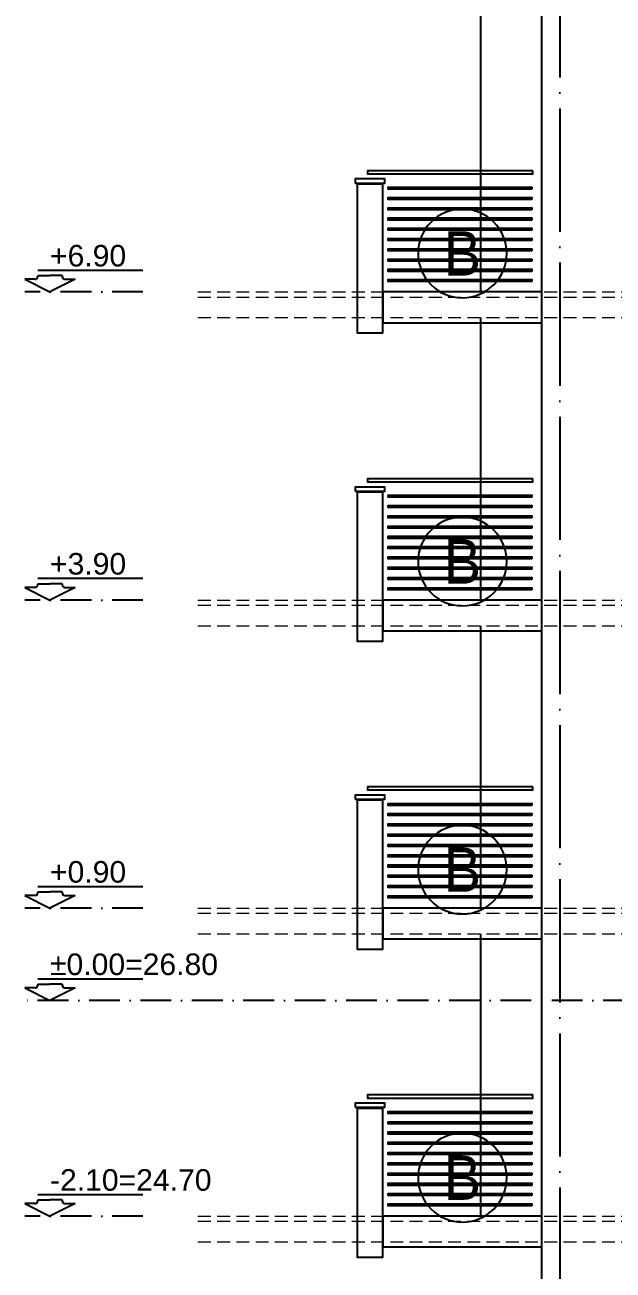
# Model space of a CAD drawing. Extents: x 9615146 to 9672346, y 4699603 to 4705703.
# Drawn here: x 9655764 to 9656337, y 4700256 to 4701469 of the extents above; entities that cross this region are included whole.
import ezdxf
from ezdxf.enums import TextEntityAlignment as Align

# ---------------------------------------------------------------- set-up
doc = ezdxf.new("R2010")
doc.units = 0
doc.header["$LTSCALE"] = 0.5
doc.header["$MEASUREMENT"] = 0
for name, pattern in [('ACAD_ISO04W100', [30, 24, -3, 0, -3]), ('DASHED', [0.75, 0.5, -0.25]), ('OSI1000', [5, 3, -1, 0, -1])]:
    doc.linetypes.add(name, pattern=pattern)
for name, color, linetype in [('_axis', 1, 'ACAD_ISO04W100'), ('_dimension_evel', 4, 'CONTINUOUS'), ('_text_spesif_window', 41, 'CONTINUOUS'), ('_view', 3, 'CONTINUOUS'), ('fasadi', 147, 'CONTINUOUS')]:
    doc.layers.add(name, color=color, linetype=linetype)
doc.layers.add('_punk', color=8, linetype='DASHED', lineweight=9)
doc.styles.add('HEB1', font='', dxfattribs={"width": 0.8, "oblique": 17})
doc.styles.add('POMESHTENIA', font='arial.ttf', dxfattribs={"width": 0.9})
doc.styles.get('HEB1').set_extended_font_data('HebarU Cyr')

# ---------------------------------------------------------------- blocks, each defined once
blk = doc.blocks.new('rtyre')
at = {"layer": '_dimension_evel', "ltscale": 20}
for p, q in [((-26, 21.9), (-43.7, 21.9)), ((-43.7, 21.9), (0, 0)), ((-21.1, 37.8), (161.6, 37.8)), ((-21.1, 28.3), (-21.1, 26.8)), ((-21.1, 28.3), (0, 28.3)), ((21.1, 28.3), (0, 28.3)), ((43.7, 21.9), (0, 0)), ((21.1, 28.3), (21.1, 26.8)), ((26, 21.9), (43.7, 21.9))]:
    blk.add_line(p, q, dxfattribs=at)
for centre, major_axis, start_param, end_param in [((-26, 26.8), (3.46, 3.46), 3.926991, 5.497787), ((26, 26.8), (-3.46, 3.46), 0.785398, 2.356194)]:
    blk.add_ellipse(centre, major_axis=major_axis, ratio=1, start_param=start_param, end_param=end_param, dxfattribs=at)
at = {"layer": '_dimension_evel', "linetype": 'OSI1000', "ltscale": 20, "style": 'HEB1', "oblique": 360, "width": 0.8}
blk.add_attdef('+12.50', (0, 44.2), '', height=42, rotation=360, dxfattribs=at)
blk = doc.blocks.new('fghfdg')
at = {"layer": '_text_spesif_window'}
blk.add_circle((0, 0), 18, dxfattribs=at)
at = {"layer": '_text_spesif_window', "style": 'HEB1', "text_generation_flag": 6, "width": 0.8}
blk.add_attdef('A', text='', height=18, rotation=180, dxfattribs=at).set_placement((0, -9.23), align=Align.CENTER)

msp = doc.modelspace()

# ---------------------------------------------------------------- linework, layer by layer
at = {"layer": '_axis', "ltscale": 10}
msp.add_line((9656285.39, 4702288.08), (9656285.39, 4699845.26), dxfattribs=at)
at = {"layer": '_dimension_evel', "linetype": 'OSI1000', "ltscale": 20}
for p, q in [((9655879.02, 4701208.84), (9655764.09, 4701208.84)), ((9655879.02, 4700908.84), (9655764.09, 4700908.84)), ((9655879.02, 4700608.84), (9655764.09, 4700608.84)), ((9658461.83, 4700518.84), (9655764.09, 4700518.84)), ((9655879.02, 4700308.84), (9655764.09, 4700308.84))]:
    msp.add_line(p, q, dxfattribs=at)
at = {"layer": '_punk', "ltscale": 50}
for p, q in [((9655932.71, 4701208.84), (9658313.52, 4701208.84)), ((9655932.71, 4701203.84), (9658313.52, 4701203.84)), ((9655932.71, 4701183.84), (9658313.52, 4701183.84)), ((9655932.71, 4700908.84), (9658313.52, 4700908.84)), ((9655932.71, 4700903.84), (9658313.52, 4700903.84)), ((9655932.71, 4700883.84), (9658313.52, 4700883.84)), ((9655932.71, 4700608.84), (9658313.52, 4700608.84)), ((9655932.71, 4700603.84), (9658313.52, 4700603.84)), ((9655932.71, 4700583.84), (9658313.52, 4700583.84)), ((9655932.71, 4700308.84), (9658313.52, 4700308.84)), ((9655932.71, 4700303.84), (9658313.52, 4700303.84)), ((9655932.71, 4700283.84), (9658313.52, 4700283.84))]:
    msp.add_line(p, q, dxfattribs=at)
at = {"layer": 'fasadi', "ltscale": 40, "extrusion": (1.79125e-10, 1, 3.83378e-46)}
for p, q in [((9656207.89, 4701883.84), (9656207.89, 4701208.84)), ((9656267.89, 4700008.84), (9656267.89, 4701543.84)), ((9656207.89, 4701183.84), (9656207.89, 4700908.84)), ((9656207.89, 4700883.84), (9656207.89, 4700608.84)), ((9656207.89, 4700583.84), (9656207.89, 4700308.84))]:
    msp.add_line(p, q, dxfattribs=at)
at = {"layer": 'fasadi', "ltscale": 40}
for points in [[(9656258.89, 4701326.84), (9656097.89, 4701326.84), (9656097.89, 4701323.84), (9656258.89, 4701323.84)], [(9656085.89, 4701314.84), (9656114.89, 4701314.84), (9656114.89, 4701318.84), (9656085.89, 4701318.84)], [(9656112.89, 4701313.84), (9656087.89, 4701313.84), (9656087.89, 4701168.84), (9656112.89, 4701168.84)], [(9656257.89, 4701308.84), (9656117.89, 4701308.84), (9656117.89, 4701310.84), (9656257.89, 4701310.84)], [(9656257.89, 4701298.84), (9656117.89, 4701298.84), (9656117.89, 4701300.84), (9656257.89, 4701300.84)], [(9656257.89, 4701288.84), (9656117.89, 4701288.84), (9656117.89, 4701290.84), (9656257.89, 4701290.84)], [(9656257.89, 4701278.84), (9656117.89, 4701278.84), (9656117.89, 4701280.84), (9656257.89, 4701280.84)], [(9656257.89, 4701268.84), (9656117.89, 4701268.84), (9656117.89, 4701270.84), (9656257.89, 4701270.84)], [(9656257.89, 4701258.84), (9656117.89, 4701258.84), (9656117.89, 4701260.84), (9656257.89, 4701260.84)], [(9656257.89, 4701248.84), (9656117.89, 4701248.84), (9656117.89, 4701250.84), (9656257.89, 4701250.84)], [(9656257.89, 4701238.84), (9656117.89, 4701238.84), (9656117.89, 4701240.84), (9656257.89, 4701240.84)], [(9656257.89, 4701228.84), (9656117.89, 4701228.84), (9656117.89, 4701230.84), (9656257.89, 4701230.84)], [(9656257.89, 4701218.84), (9656117.89, 4701218.84), (9656117.89, 4701220.84), (9656257.89, 4701220.84)], [(9656267.89, 4701208.84), (9656112.89, 4701208.84), (9656112.89, 4701178.84), (9656267.89, 4701178.84)], [(9656258.89, 4701026.84), (9656097.89, 4701026.84), (9656097.89, 4701023.84), (9656258.89, 4701023.84)], [(9656085.89, 4701014.84), (9656114.89, 4701014.84), (9656114.89, 4701018.84), (9656085.89, 4701018.84)], [(9656112.89, 4701013.84), (9656087.89, 4701013.84), (9656087.89, 4700868.84), (9656112.89, 4700868.84)], [(9656257.89, 4701008.84), (9656117.89, 4701008.84), (9656117.89, 4701010.84), (9656257.89, 4701010.84)], [(9656257.89, 4700998.84), (9656117.89, 4700998.84), (9656117.89, 4701000.84), (9656257.89, 4701000.84)], [(9656257.89, 4700988.84), (9656117.89, 4700988.84), (9656117.89, 4700990.84), (9656257.89, 4700990.84)], [(9656257.89, 4700978.84), (9656117.89, 4700978.84), (9656117.89, 4700980.84), (9656257.89, 4700980.84)], [(9656257.89, 4700968.84), (9656117.89, 4700968.84), (9656117.89, 4700970.84), (9656257.89, 4700970.84)], [(9656257.89, 4700958.84), (9656117.89, 4700958.84), (9656117.89, 4700960.84), (9656257.89, 4700960.84)], [(9656257.89, 4700948.84), (9656117.89, 4700948.84), (9656117.89, 4700950.84), (9656257.89, 4700950.84)], [(9656257.89, 4700938.84), (9656117.89, 4700938.84), (9656117.89, 4700940.84), (9656257.89, 4700940.84)], [(9656257.89, 4700928.84), (9656117.89, 4700928.84), (9656117.89, 4700930.84), (9656257.89, 4700930.84)], [(9656257.89, 4700918.84), (9656117.89, 4700918.84), (9656117.89, 4700920.84), (9656257.89, 4700920.84)], [(9656267.89, 4700908.84), (9656112.89, 4700908.84), (9656112.89, 4700878.84), (9656267.89, 4700878.84)], [(9656085.89, 4700714.84), (9656114.89, 4700714.84), (9656114.89, 4700718.84), (9656085.89, 4700718.84)], [(9656258.89, 4700726.84), (9656097.89, 4700726.84), (9656097.89, 4700723.84), (9656258.89, 4700723.84)], [(9656112.89, 4700713.84), (9656087.89, 4700713.84), (9656087.89, 4700568.84), (9656112.89, 4700568.84)], [(9656257.89, 4700708.84), (9656117.89, 4700708.84), (9656117.89, 4700710.84), (9656257.89, 4700710.84)], [(9656257.89, 4700698.84), (9656117.89, 4700698.84), (9656117.89, 4700700.84), (9656257.89, 4700700.84)], [(9656257.89, 4700688.84), (9656117.89, 4700688.84), (9656117.89, 4700690.84), (9656257.89, 4700690.84)], [(9656257.89, 4700678.84), (9656117.89, 4700678.84), (9656117.89, 4700680.84), (9656257.89, 4700680.84)], [(9656257.89, 4700668.84), (9656117.89, 4700668.84), (9656117.89, 4700670.84), (9656257.89, 4700670.84)], [(9656257.89, 4700658.84), (9656117.89, 4700658.84), (9656117.89, 4700660.84), (9656257.89, 4700660.84)], [(9656257.89, 4700648.84), (9656117.89, 4700648.84), (9656117.89, 4700650.84), (9656257.89, 4700650.84)], [(9656257.89, 4700638.84), (9656117.89, 4700638.84), (9656117.89, 4700640.84), (9656257.89, 4700640.84)], [(9656257.89, 4700628.84), (9656117.89, 4700628.84), (9656117.89, 4700630.84), (9656257.89, 4700630.84)], [(9656257.89, 4700618.84), (9656117.89, 4700618.84), (9656117.89, 4700620.84), (9656257.89, 4700620.84)], [(9656267.89, 4700608.84), (9656112.89, 4700608.84), (9656112.89, 4700578.84), (9656267.89, 4700578.84)], [(9656258.89, 4700426.84), (9656097.89, 4700426.84), (9656097.89, 4700423.84), (9656258.89, 4700423.84)], [(9656085.89, 4700414.84), (9656114.89, 4700414.84), (9656114.89, 4700418.84), (9656085.89, 4700418.84)], [(9656112.89, 4700413.84), (9656087.89, 4700413.84), (9656087.89, 4700268.84), (9656112.89, 4700268.84)], [(9656257.89, 4700408.84), (9656117.89, 4700408.84), (9656117.89, 4700410.84), (9656257.89, 4700410.84)], [(9656257.89, 4700398.84), (9656117.89, 4700398.84), (9656117.89, 4700400.84), (9656257.89, 4700400.84)], [(9656257.89, 4700388.84), (9656117.89, 4700388.84), (9656117.89, 4700390.84), (9656257.89, 4700390.84)], [(9656257.89, 4700378.84), (9656117.89, 4700378.84), (9656117.89, 4700380.84), (9656257.89, 4700380.84)], [(9656257.89, 4700368.84), (9656117.89, 4700368.84), (9656117.89, 4700370.84), (9656257.89, 4700370.84)], [(9656257.89, 4700358.84), (9656117.89, 4700358.84), (9656117.89, 4700360.84), (9656257.89, 4700360.84)], [(9656257.89, 4700348.84), (9656117.89, 4700348.84), (9656117.89, 4700350.84), (9656257.89, 4700350.84)], [(9656257.89, 4700338.84), (9656117.89, 4700338.84), (9656117.89, 4700340.84), (9656257.89, 4700340.84)], [(9656257.89, 4700328.84), (9656117.89, 4700328.84), (9656117.89, 4700330.84), (9656257.89, 4700330.84)], [(9656257.89, 4700318.84), (9656117.89, 4700318.84), (9656117.89, 4700320.84), (9656257.89, 4700320.84)], [(9656267.89, 4700308.84), (9656112.89, 4700308.84), (9656112.89, 4700278.84), (9656267.89, 4700278.84)]]:
    msp.add_lwpolyline(points, close=True, dxfattribs=at)

# ---------------------------------------------------------------- block references
at = {"layer": '_dimension_evel', "linetype": 'OSI1000', "ltscale": 20}
ref = msp.add_blockref('rtyre', (9655788.55, 4701208.84), dxfattribs=dict(at, xscale=0.5600000023841858, yscale=0.5600000023841858, zscale=0.5600000023841858))
ref.add_attrib('+12.50', '+6.90', (9655788.55, 4701233.61, 0), dxfattribs={"linetype": 'OSI1000', "ltscale": 20, "height": 21, "style": 'POMESHTENIA'})
ref = msp.add_blockref('rtyre', (9655788.55, 4700908.84), dxfattribs=dict(at, xscale=0.5600000023841858, yscale=0.5600000023841858, zscale=0.5600000023841858))
ref.add_attrib('+12.50', '+3.90', (9655788.55, 4700933.61, 0), dxfattribs={"linetype": 'OSI1000', "ltscale": 20, "height": 21, "style": 'POMESHTENIA'})
ref = msp.add_blockref('rtyre', (9655788.55, 4700608.84), dxfattribs=dict(at, xscale=0.5600000023841858, yscale=0.5600000023841858, zscale=0.5600000023841858))
ref.add_attrib('+12.50', '+0.90', (9655788.55, 4700633.61, 0), dxfattribs={"linetype": 'OSI1000', "ltscale": 20, "height": 21, "style": 'POMESHTENIA'})
ref = msp.add_blockref('rtyre', (9655788.55, 4700518.84), dxfattribs=dict(at, xscale=0.5600000023841858, yscale=0.5600000023841858, zscale=0.5600000023841858))
ref.add_attrib('+12.50', '%%p0.00=26.80', (9655788.55, 4700543.61, 0), dxfattribs={"linetype": 'OSI1000', "ltscale": 20, "height": 21, "style": 'POMESHTENIA'})
ref = msp.add_blockref('rtyre', (9655788.55, 4700308.84), dxfattribs=dict(at, xscale=0.5600000023841858, yscale=0.5600000023841858, zscale=0.5600000023841858))
ref.add_attrib('+12.50', '-2.10=24.70', (9655788.55, 4700333.61, 0), dxfattribs={"linetype": 'OSI1000', "ltscale": 20, "height": 21, "style": 'POMESHTENIA'})
at = {"layer": '_view'}
ref = msp.add_blockref('fghfdg', (9656190.39, 4701246.34), dxfattribs=dict(at, xscale=-2.399999998509884, yscale=2.400000000372529, zscale=2.4, rotation=180))
ref.add_attrib('A', 'B', dxfattribs={"layer": '_text_spesif_window', "height": 43.2, "rotation": 0, "style": 'POMESHTENIA', "width": 0.9}).set_placement((9656190.39, 4701246.34), align=Align.MIDDLE)
ref = msp.add_blockref('fghfdg', (9656190.39, 4700946.34), dxfattribs=dict(at, xscale=-2.399999998509884, yscale=2.400000000372529, zscale=2.4, rotation=180))
ref.add_attrib('A', 'B', dxfattribs={"layer": '_text_spesif_window', "height": 43.2, "rotation": 0, "style": 'POMESHTENIA', "width": 0.9}).set_placement((9656190.39, 4700946.34), align=Align.MIDDLE)
ref = msp.add_blockref('fghfdg', (9656190.39, 4700646.34), dxfattribs=dict(at, xscale=-2.399999998509884, yscale=2.400000000372529, zscale=2.4, rotation=180))
ref.add_attrib('A', 'B', dxfattribs={"layer": '_text_spesif_window', "height": 43.2, "rotation": 0, "style": 'POMESHTENIA', "width": 0.9}).set_placement((9656190.39, 4700646.34), align=Align.MIDDLE)
ref = msp.add_blockref('fghfdg', (9656190.39, 4700346.34), dxfattribs=dict(at, xscale=-2.399999998509884, yscale=2.400000000372529, zscale=2.4, rotation=180))
ref.add_attrib('A', 'B', dxfattribs={"layer": '_text_spesif_window', "height": 43.2, "rotation": 0, "style": 'POMESHTENIA', "width": 0.9}).set_placement((9656190.39, 4700346.34), align=Align.MIDDLE)

doc.saveas('drawing.dxf')
